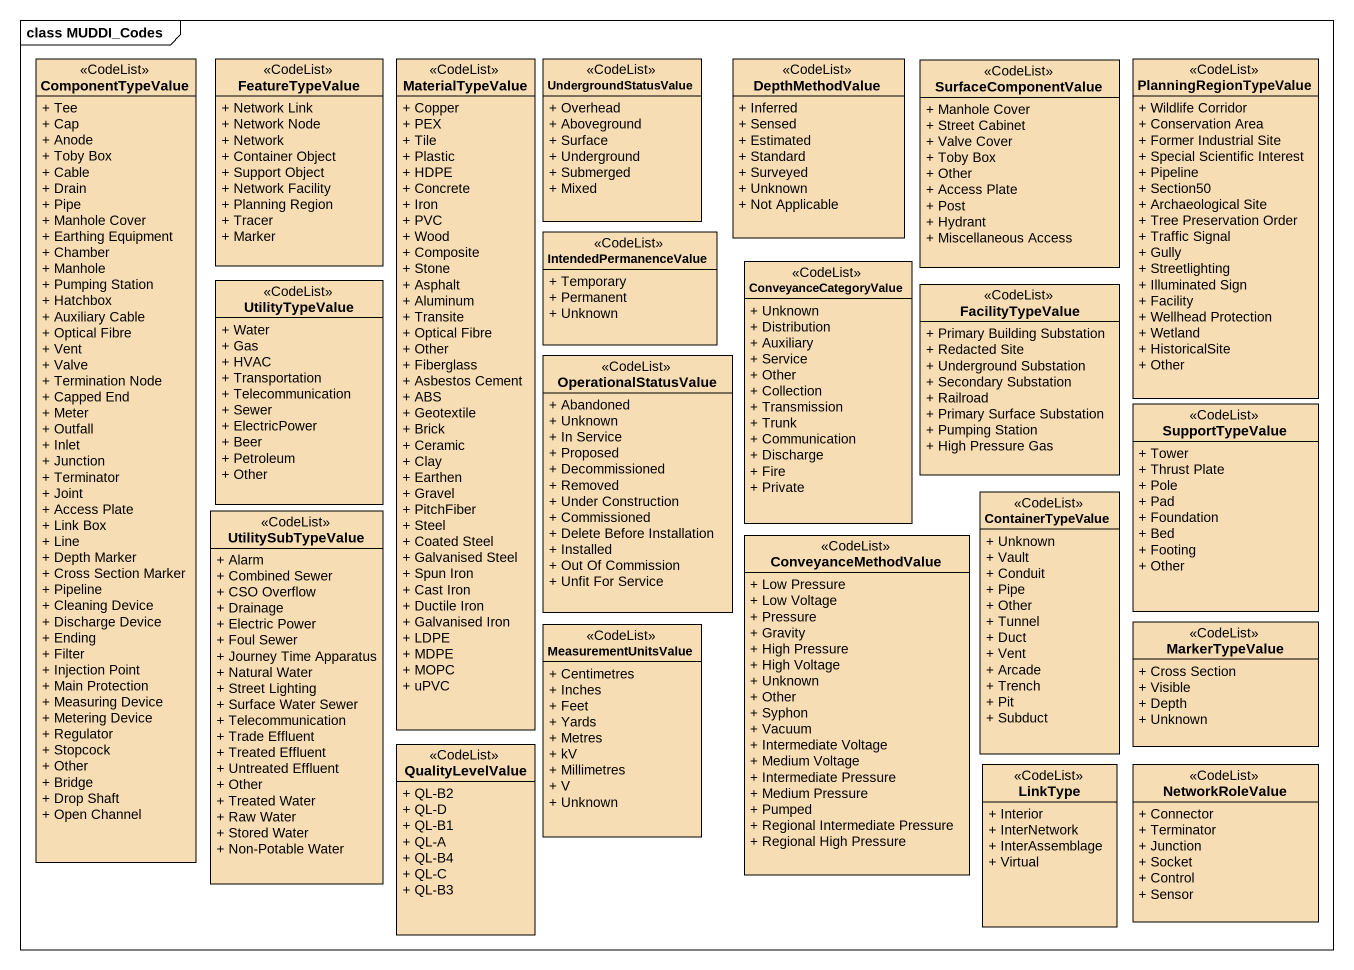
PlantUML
@startuml
mainframe class MUDDI_Codes
hide circle
hide empty members
skinparam classAttributeIconSize 0
class ComponentTypeValue <<CodeList>> #F7DDB4 {
  + Tee
  + Cap
  + Anode
  + Toby Box
  + Cable
  + Drain
  + Pipe
  + Manhole Cover
  + Earthing Equipment
  + Chamber
  + Manhole
  + Pumping Station
  + Hatchbox
  + Auxiliary Cable
  + Optical Fibre
  + Vent
  + Valve
  + Termination Node
  + Capped End
  + Meter
  + Outfall
  + Inlet
  + Junction
  + Terminator
  + Joint
  + Access Plate
  + Link Box
  + Line
  + Depth Marker
  + Cross Section Marker
  + Pipeline
  + Cleaning Device
  + Discharge Device
  + Ending
  + Filter
  + Injection Point
  + Main Protection
  + Measuring Device
  + Metering Device
  + Regulator
  + Stopcock
  + Other
  + Bridge
  + Drop Shaft
  + Open Channel
}
class FeatureTypeValue <<CodeList>> #F7DDB4 {
  + Network Link
  + Network Node
  + Network
  + Container Object
  + Support Object
  + Network Facility
  + Planning Region
  + Tracer
  + Marker
}
class MaterialTypeValue <<CodeList>> #F7DDB4 {
  + Copper
  + PEX
  + Tile
  + Plastic
  + HDPE
  + Concrete
  + Iron
  + PVC
  + Wood
  + Composite
  + Stone
  + Asphalt
  + Aluminum
  + Transite
  + Optical Fibre
  + Other
  + Fiberglass
  + Asbestos Cement
  + ABS
  + Geotextile
  + Brick
  + Ceramic
  + Clay
  + Earthen
  + Gravel
  + PitchFiber
  + Steel
  + Coated Steel
  + Galvanised Steel
  + Spun Iron
  + Cast Iron
  + Ductile Iron
  + Galvanised Iron
  + LDPE
  + MDPE
  + MOPC
  + uPVC
}
class UndergroundStatusValue <<CodeList>> #F7DDB4 {
  + Overhead
  + Aboveground
  + Surface
  + Underground
  + Submerged
  + Mixed
}
class DepthMethodValue <<CodeList>> #F7DDB4 {
  + Inferred
  + Sensed
  + Estimated
  + Standard
  + Surveyed
  + Unknown
  + Not Applicable
}
class SurfaceComponentValue <<CodeList>> #F7DDB4 {
  + Manhole Cover
  + Street Cabinet
  + Valve Cover
  + Toby Box
  + Other
  + Access Plate
  + Post
  + Hydrant
  + Miscellaneous Access
}
class PlanningRegionTypeValue <<CodeList>> #F7DDB4 {
  + Wildlife Corridor
  + Conservation Area
  + Former Industrial Site
  + Special Scientific Interest
  + Pipeline
  + Section50
  + Archaeological Site
  + Tree Preservation Order
  + Traffic Signal
  + Gully
  + Streetlighting
  + Illuminated Sign
  + Facility
  + Wellhead Protection
  + Wetland
  + HistoricalSite
  + Other
}
class IntendedPermanenceValue <<CodeList>> #F7DDB4 {
  + Temporary
  + Permanent
  + Unknown
}
class UtilityTypeValue <<CodeList>> #F7DDB4 {
  + Water
  + Gas
  + HVAC
  + Transportation
  + Telecommunication
  + Sewer
  + ElectricPower
  + Beer
  + Petroleum
  + Other
}
class ConveyanceCategoryValue <<CodeList>> #F7DDB4 {
  + Unknown
  + Distribution
  + Auxiliary
  + Service
  + Other
  + Collection
  + Transmission
  + Trunk
  + Communication
  + Discharge
  + Fire
  + Private
}
class FacilityTypeValue <<CodeList>> #F7DDB4 {
  + Primary Building Substation
  + Redacted Site
  + Underground Substation
  + Secondary Substation
  + Railroad
  + Primary Surface Substation
  + Pumping Station
  + High Pressure Gas
}
class OperationalStatusValue <<CodeList>> #F7DDB4 {
  + Abandoned
  + Unknown
  + In Service
  + Proposed
  + Decommissioned
  + Removed
  + Under Construction
  + Commissioned
  + Delete Before Installation
  + Installed
  + Out Of Commission
  + Unfit For Service
}
class SupportTypeValue <<CodeList>> #F7DDB4 {
  + Tower
  + Thrust Plate
  + Pole
  + Pad
  + Foundation
  + Bed
  + Footing
  + Other
}
class UtilitySubTypeValue <<CodeList>> #F7DDB4 {
  + Alarm
  + Combined Sewer
  + CSO Overflow
  + Drainage
  + Electric Power
  + Foul Sewer
  + Journey Time Apparatus
  + Natural Water
  + Street Lighting
  + Surface Water Sewer
  + Telecommunication
  + Trade Effluent
  + Treated Effluent
  + Untreated Effluent
  + Other
  + Treated Water
  + Raw Water
  + Stored Water
  + Non-Potable Water
}
class ContainerTypeValue <<CodeList>> #F7DDB4 {
  + Unknown
  + Vault
  + Conduit
  + Pipe
  + Other
  + Tunnel
  + Duct
  + Vent
  + Arcade
  + Trench
  + Pit
  + Subduct
}
class ConveyanceMethodValue <<CodeList>> #F7DDB4 {
  + Low Pressure
  + Low Voltage
  + Pressure
  + Gravity
  + High Pressure
  + High Voltage
  + Unknown
  + Other
  + Syphon
  + Vacuum
  + Intermediate Voltage
  + Medium Voltage
  + Intermediate Pressure
  + Medium Pressure
  + Pumped
  + Regional Intermediate Pressure
  + Regional High Pressure
}
class MeasurementUnitsValue <<CodeList>> #F7DDB4 {
  + Centimetres
  + Inches
  + Feet
  + Yards
  + Metres
  + kV
  + Millimetres
  + V
  + Unknown
}
class MarkerTypeValue <<CodeList>> #F6DCB2 {
  + Cross Section
  + Visible
  + Depth
  + Unknown
}
class QualityLevelValue <<CodeList>> #F7DDB4 {
  + QL-B2
  + QL-D
  + QL-B1
  + QL-A
  + QL-B4
  + QL-C
  + QL-B3
}
class LinkType <<CodeList>> #F7DDB4 {
  + Interior
  + InterNetwork
  + InterAssemblage
  + Virtual
}
class NetworkRoleValue <<CodeList>> #F7DDB4 {
  + Connector
  + Terminator
  + Junction
  + Socket
  + Control
  + Sensor
}
@enduml
